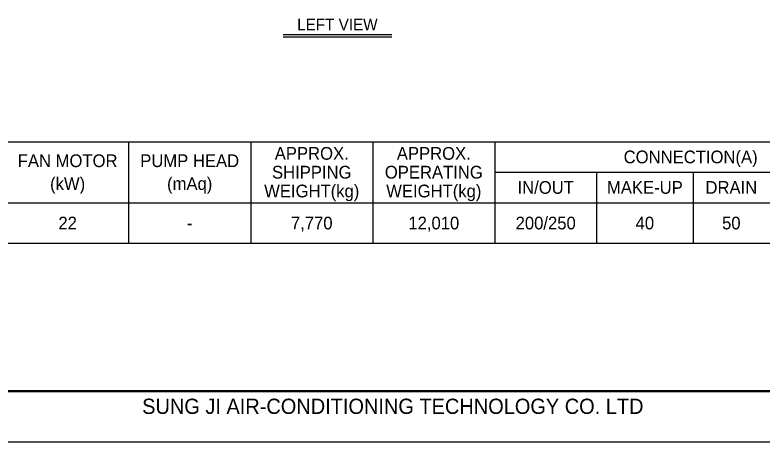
# Model space of a CAD drawing. Header units: millimetres. Extents: x 1723 to 33835, y 1764 to 24472.
# Drawn here: x 11238 to 22482, y 1764 to 8185 of the extents above; entities that cross this region are included whole.
import ezdxf
from ezdxf.enums import TextEntityAlignment as Align

# ---------------------------------------------------------------- set-up
doc = ezdxf.new("R2010")
doc.units = ezdxf.units.MM
for name, color, linetype in [('냉각탑_box', 1, 'Continuous'), ('냉각탑_form', 1, 'Continuous'), ('냉각탑_text', 3, 'Continuous')]:
    doc.layers.add(name, color=color, linetype=linetype)
doc.styles.add('돋움', font='Dotum.ttf')

# ---------------------------------------------------------------- blocks, each defined once
blk = doc.blocks.new('냉각탑form')
at = {"layer": 'Defpoints'}
blk.add_lwpolyline([(0, 297.07), (420.1, 297.07), (420.1, 0), (0, 0)], close=True, dxfattribs=at)
at = {"layer": '냉각탑_form', "const_width": 0.5}
blk.add_lwpolyline([(10, 287.07), (10, 10), (410.1, 10), (410.1, 287.07)], close=True, dxfattribs=at)
at = {"layer": '냉각탑_form', "style": '돋움'}
blk.add_text('SUNG JI AIR-CONDITIONING TECHNOLOGY CO. LTD', height=3.0007, dxfattribs=at).set_placement((149.5, 5.53))

msp = doc.modelspace()

# ---------------------------------------------------------------- linework, layer by layer
at = {"layer": '냉각탑_box'}
for p, q in [((15267.7, 7888.5), (16901, 7888.5)), ((15267.7, 7853.5), (16901, 7853.5)), ((12947.4, 6279.5), (12947.4, 4750.7)), ((14782, 6279.5), (14782, 4750.7)), ((16616.5, 6279.5), (16616.5, 4750.7)), ((18451.1, 6279.5), (18451.1, 4750.7)), ((18451.1, 5820.9), (24337, 5820.9)), ((19979.9, 5820.9), (19979.9, 4750.7)), ((21432.3, 5820.9), (21432.3, 4750.7)), ((7902.4, 5362.2), (24337, 5362.2))]:
    msp.add_line(p, q, dxfattribs=at)
msp.add_lwpolyline([(7902.4, 6279.5), (24337, 6279.5), (24337, 4750.7), (7902.4, 4750.7)], close=True, dxfattribs=at)

# ---------------------------------------------------------------- block references
at = {"layer": '냉각탑_form', "xscale": 76.44, "yscale": 76.44, "zscale": 76.44}
msp.add_blockref('냉각탑form', (1722.5, 1763.8), dxfattribs=at)

# ---------------------------------------------------------------- texts
at = {"layer": '냉각탑_text', "style": '돋움'}
for s, height, p in [('LEFT VIEW', 175, (16084.3, 8040.2)), ('APPROX.', 191.1, (15699.3, 6103.7)), ('APPROX.', 191.1, (17533.8, 6103.7)), ('FAN MOTOR', 191.1, (12030.1, 5992.9)), ('PUMP HEAD', 191.1, (13864.7, 5992.9)), ('CONNECTION(A)', 191.1, (21394, 6050.2)), ('SHIPPING', 191.1, (15699.3, 5820.9)), ('OPERATING', 191.1, (17533.8, 5820.9)), ('(kW)', 191.1, (12030.1, 5648.9)), ('(mAq)', 191.1, (13864.7, 5648.9)), ('WEIGHT(kg)', 191.1, (15699.3, 5538.1)), ('WEIGHT(kg)', 191.1, (17533.8, 5538.1)), ('IN/OUT', 191.1, (19215.5, 5591.6)), ('MAKE-UP', 191.1, (20706.1, 5591.6)), ('DRAIN', 191.1, (22005.6, 5591.6)), ('22', 191.1, (12030.1, 5056.5)), ('7,770', 191.1, (15699.3, 5056.5)), ('12,010', 191.1, (17533.8, 5056.5)), ('200/250', 191.1, (19215.5, 5056.5)), ('40', 191.1, (20706.1, 5056.5)), ('50', 191.1, (22005.6, 5056.5)), ('-', 191.1, (13864.7, 5056.5))]:
    msp.add_text(s, height=height, dxfattribs=at).set_placement(p, align=Align.MIDDLE_CENTER)

doc.saveas('drawing.dxf')
